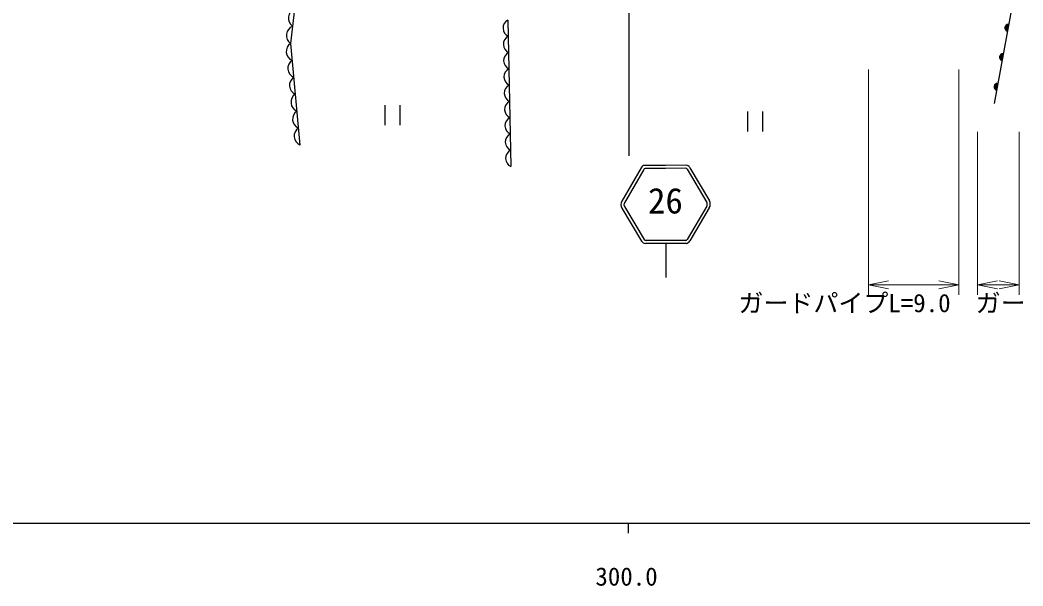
# Model space of a CAD drawing. Units: millimetres, scale not verified. Extents: x 40000 to 680000, y 20000 to 380000.
# Drawn here: x 307144 to 407519, y 198715 to 255367 of the extents above; entities that cross this region are included whole.
import ezdxf
from ezdxf.enums import TextEntityAlignment as Align

# ---------------------------------------------------------------- set-up
doc = ezdxf.new("R2010")
doc.units = ezdxf.units.MM
doc.header["$LTSCALE"] = 1000
for name, color, linetype, lineweight in [('M-BGD', 7, 'Continuous', 25), ('M-STR-HTXT', 7, 'Continuous', 13), ('M-STR-STRC', 7, 'Continuous', 25), ('M-TTL-BAND', 7, 'Continuous', 25)]:
    doc.layers.add(name, color=color, linetype=linetype, lineweight=lineweight)
doc.styles.add('ＭＳ ゴシック', font='')
doc.styles.get('ＭＳ ゴシック').set_extended_font_data('MS Gothic')

msp = doc.modelspace()

# ---------------------------------------------------------------- linework, layer by layer
at = {"layer": 'M-BGD'}
for p, q in [((355965, 255367), (356258, 240700)), ((343652, 246834), (343652, 244834)), ((345152, 246834), (345152, 244834)), ((379947, 246211), (379947, 244211)), ((381447, 246211), (381447, 244211))]:
    msp.add_line(p, q, dxfattribs=at)
for points in [[(406550, 264051), (406859, 259224), (404631, 247027)], [(334807, 258240), (334209, 253026), (335160, 242858)]]:
    msp.add_lwpolyline(points, dxfattribs=at)
for centre, radius, start, end in [((335019, 255574), 1015, 113.95247, 232.96479), ((356395, 254560), 914, 118.08478, 244.20358), ((334820, 253836), 1015, 113.95247, 232.96479), ((406068, 254591), 354, 88.44593, 250.85111), ((406068, 254591), 283, 90.66997, 248.62707), ((406068, 254591), 212, 94.4163, 244.88075), ((406068, 254591), 142, 102.12803, 237.16902), ((406068, 254591), 100, 112.44569, 226.85135), ((334760, 252223), 974, 124.47298, 246.21719), ((356428, 252931), 914, 118.08478, 244.20358), ((356460, 251301), 914, 118.08478, 244.20358), ((405529, 251640), 354, 88.44593, 250.85111), ((334919, 250528), 974, 124.47298, 246.21719), ((405529, 251640), 283, 90.66997, 248.62707), ((405529, 251640), 212, 94.4163, 244.88075), ((405529, 251640), 142, 102.12803, 237.16902), ((405529, 251640), 100, 112.44569, 226.85135), ((356493, 249671), 914, 118.08478, 244.20358), ((335077, 248834), 974, 124.47298, 246.21719), ((404990, 248689), 354, 88.44593, 250.85111), ((404990, 248689), 283, 90.66997, 248.62707), ((335236, 247139), 974, 124.47298, 246.21719), ((356525, 248042), 914, 118.08478, 244.20358), ((404990, 248689), 212, 94.4163, 244.88075), ((404990, 248689), 142, 102.12803, 237.16902), ((404990, 248689), 100, 112.44569, 226.85135), ((356558, 246412), 914, 118.08478, 244.20358), ((335394, 245444), 974, 124.47298, 246.21719), ((356590, 244783), 914, 118.08478, 244.20358), ((335553, 243750), 974, 124.47298, 246.21719), ((356623, 243153), 914, 118.08478, 244.20358), ((356655, 241523), 914, 118.08478, 244.20358)]:
    msp.add_arc(centre, radius, start, end, dxfattribs=at)
at = {"layer": 'M-STR-HTXT'}
for p, q in [((392060, 250404), (392060, 227871)), ((401114, 250404), (401114, 227871)), ((402974, 244164), (402974, 227871)), ((407136, 244164), (407136, 227871)), ((392060, 228871), (394060, 229271)), ((392060, 228871), (401114, 228871)), ((392060, 228871), (394060, 228471)), ((401114, 228871), (399114, 229271)), ((401114, 228871), (399114, 228471)), ((402974, 228871), (404974, 229271)), ((402974, 228871), (407136, 228871)), ((402974, 228871), (404974, 228471)), ((407136, 228871), (405136, 229271)), ((407136, 228871), (405136, 228471))]:
    msp.add_line(p, q, dxfattribs=at)
at = {"layer": 'M-STR-STRC'}
for p, q in [((368075, 265222), (368075, 241759)), ((369300, 240569), (367369, 237226)), ((369560, 240419), (367629, 237076)), ((373918, 240437), (375876, 237110)), ((374176, 240589), (376135, 237263)), ((367378, 236538), (369358, 233231)), ((367636, 236692), (369615, 233385)), ((375873, 236726), (373920, 233403)), ((376131, 236575), (374179, 233251)), ((371771, 232996), (371771, 229610))]:
    msp.add_line(p, q, dxfattribs=at)
for points in [[(373801, 240839), (371737, 240822), (369673, 240822)], [(373768, 240539), (371740, 240522), (369709, 240522)], [(373804, 233013), (371771, 232996), (369735, 232996)], [(373764, 233313), (371768, 233296), (369773, 233296)]]:
    msp.add_lwpolyline(points, dxfattribs=at)
for centre, radius, start, end in [((369690, 240395), 427, 92.29572, 156.02366), ((369730, 240332), 191, 96.53703, 152.95737), ((373748, 240348), 191, 27.51575, 83.93609), ((373788, 240412), 427, 24.44946, 88.1774), ((367996, 236890), 711, 151.80974, 209.66878), ((367996, 236890), 412, 151.80974, 209.66878), ((375510, 236921), 412, 330.80435, 28.66338), ((375510, 236921), 711, 330.80435, 28.66338), ((369848, 233598), 612, 216.76349, 259.34701), ((369784, 233499), 203, 214.0004, 273.155), ((373751, 233516), 203, 267.31812, 326.47272), ((373685, 233614), 612, 281.12611, 323.70964)]:
    msp.add_arc(centre, radius, start, end, dxfattribs=at)
at = {"layer": 'M-TTL-BAND'}
for p, q in [((40000, 205000), (579000, 205000)), ((368000, 205000), (368000, 204000))]:
    msp.add_line(p, q, dxfattribs=at)

# ---------------------------------------------------------------- texts
at = {"layer": 'M-STR-HTXT', "style": 'ＭＳ ゴシック'}
for s, p in [('ガードパイプL=9.0', (389663, 225571)), ('ガードパイプL=3.6', (413403, 225571))]:
    msp.add_text(s, height=1833, dxfattribs=at).set_placement(p, align=Align.BOTTOM_CENTER)
at = {"layer": 'M-STR-STRC', "style": 'ＭＳ ゴシック'}
msp.add_text('26', height=2566, dxfattribs=at).set_placement((369994, 235230), align=Align.BOTTOM_LEFT)
at = {"layer": 'M-TTL-BAND', "style": 'ＭＳ ゴシック'}
msp.add_text('300.0', height=1833, dxfattribs=at).set_placement((367844, 198195), align=Align.BOTTOM_CENTER)

doc.saveas('drawing.dxf')
